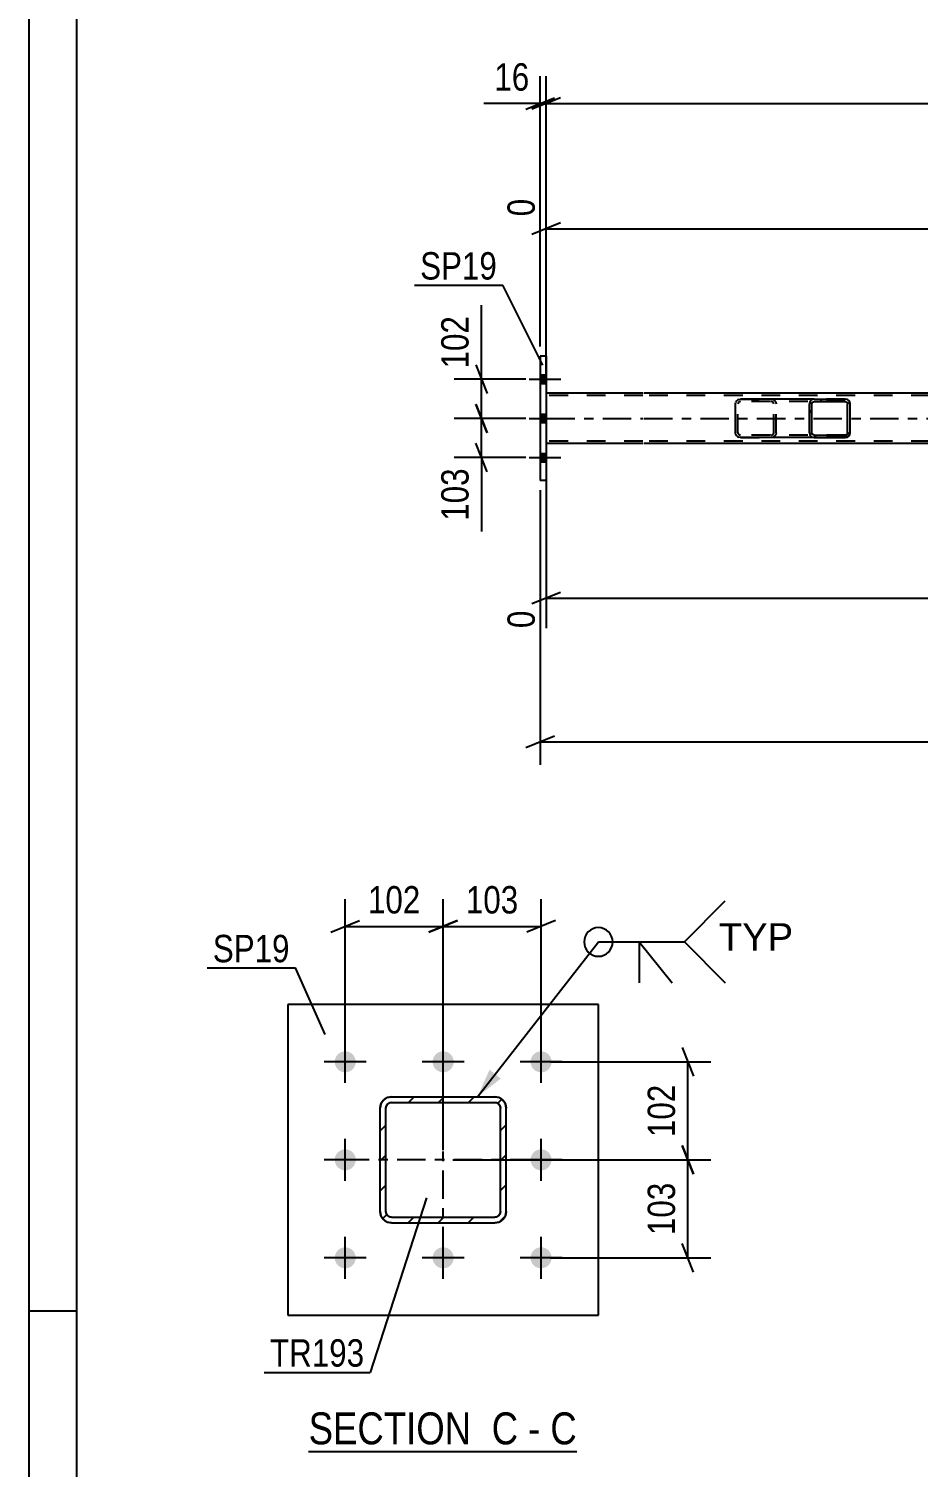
# Model space of a CAD drawing. Header units: millimetres. Extents: x 0 to 841, y 0 to 594.
# Drawn here: x 0 to 93.1, y 132.7 to 283.2 of the extents above; entities that cross this region are included whole.
import ezdxf

# ---------------------------------------------------------------- set-up
doc = ezdxf.new("R2010")
doc.units = ezdxf.units.MM
doc.linetypes.add('DXK_LINE_DOT2', pattern=[3.9198, 1.9599, -1.9599])
doc.linetypes.add('DXK_LINE_DOT3', pattern=[5.9187, 2.979, -0.9799, 0.9799, -0.9799])
doc.styles.add('Arial', font='ARIAL.TTF', dxfattribs={"height": 0.2})
doc.styles.add('Arial Narrow', font='ARIALN.TTF', dxfattribs={"height": 0.2})

# ---------------------------------------------------------------- blocks, each defined once
blk = doc.blocks.new('Unknown-318884321-1135')
at = {"color": 5, "linetype": 'Continuous'}
for p, q in [((0, 594), (0, 0)), ((5, 589), (5, 5)), ((5, 149), (0, 149))]:
    blk.add_line(p, q, dxfattribs=at)
blk = doc.blocks.new('Unknown-318884321-13 - 24457')
at = {"color": 6, "linetype": 'Continuous'}
blk.add_line((29.3, 134.33), (57.37, 134.33), dxfattribs=at)
at = {"color": 0, "linetype": 'Continuous'}
for points in [[(47.41, 135.08), (47.41, 138.58), (29.3, 138.58), (29.3, 135.08)], [(51.23, 135.08), (51.23, 138.58), (48.46, 138.58), (48.46, 135.08)], [(53.55, 135.08), (53.55, 138.58), (52.28, 138.58), (52.28, 135.08)], [(57.37, 135.08), (57.37, 138.58), (54.6, 138.58), (54.6, 135.08)]]:
    blk.add_wipeout(points, dxfattribs=at)
at = {"color": 7, "linetype": 'Continuous', "style": 'Arial Narrow'}
for s, p in [('SECTION ', (29.3, 135.08)), ('C', (48.46, 135.08)), ('C', (54.6, 135.08)), ('-', (52.28, 135.08))]:
    blk.add_text(s, height=3.34, dxfattribs=at).set_placement(p)
blk = doc.blocks.new('Part-318884321-20873 - 20872')
at = {"linetype": 'Continuous'}
h = blk.add_hatch(dxfattribs=at)
h.set_pattern_fill('', scale=0.7, style=0, pattern_type=0)
h.set_pattern_definition([(45, (85.9404, 244.1008), (-1.57154, 1.57154), [])])
h.paths.add_polyline_path([(85.98, 243.92), (85.94, 244.1), (85.83, 244.26), (85.66, 244.36), (85.47, 244.4), (82.23, 244.4), (82.04, 244.36), (81.87, 244.26), (81.76, 244.1), (81.72, 243.92), (81.72, 240.88), (81.76, 240.69), (81.87, 240.54), (82.04, 240.43), (82.23, 240.4), (85.47, 240.4), (85.66, 240.43), (85.83, 240.54), (85.94, 240.69), (85.98, 240.88)])
h.paths.add_polyline_path([(85.7, 240.79), (85.65, 240.71), (85.57, 240.66), (85.47, 240.64), (82.23, 240.64), (82.14, 240.66), (82.05, 240.71), (82, 240.79), (81.98, 240.88), (81.98, 243.92), (82, 244.01), (82.05, 244.09), (82.14, 244.14), (82.23, 244.16), (85.47, 244.16), (85.57, 244.14), (85.65, 244.09), (85.7, 244.01), (85.72, 243.92), (85.72, 240.88)])
at = {"color": 2, "linetype": 'Continuous'}
for p, q in [((73.99, 243.92), (74.02, 244.1)), ((73.99, 240.88), (73.99, 243.92)), ((74.3, 244.36), (74.5, 244.4)), ((82.23, 244.4), (74.5, 244.4)), ((81.76, 244.1), (81.72, 243.92)), ((81.72, 240.88), (81.72, 243.92)), ((81.98, 243.92), (82, 244.01)), ((81.98, 240.88), (81.98, 243.92)), ((82, 244.01), (82.05, 244.09)), ((82.23, 244.4), (82.04, 244.36)), ((82.05, 244.09), (82.14, 244.14)), ((82.14, 244.14), (82.23, 244.16)), ((82.23, 244.4), (85.47, 244.4)), ((82.23, 244.16), (85.47, 244.16)), ((85.66, 244.36), (85.47, 244.4)), ((85.47, 244.16), (85.57, 244.14)), ((85.57, 244.14), (85.65, 244.09)), ((85.65, 244.09), (85.7, 244.01)), ((85.7, 244.01), (85.72, 243.92)), ((85.72, 240.88), (85.72, 243.92)), ((85.98, 243.92), (85.94, 244.1)), ((85.98, 240.88), (85.98, 243.92)), ((74.02, 240.69), (73.99, 240.88)), ((81.72, 240.88), (81.76, 240.69)), ((82, 240.79), (81.98, 240.88)), ((82.05, 240.71), (82, 240.79)), ((85.7, 240.79), (85.65, 240.71)), ((85.72, 240.88), (85.7, 240.79)), ((85.94, 240.69), (85.98, 240.88)), ((74.5, 240.4), (74.3, 240.43)), ((82.23, 240.4), (74.5, 240.4)), ((82.04, 240.43), (82.23, 240.4)), ((82.14, 240.66), (82.05, 240.71)), ((82.23, 240.64), (82.14, 240.66)), ((82.23, 240.64), (85.47, 240.64)), ((82.23, 240.4), (85.47, 240.4)), ((85.57, 240.66), (85.47, 240.64)), ((85.47, 240.4), (85.66, 240.43)), ((85.65, 240.71), (85.57, 240.66))]:
    blk.add_line(p, q, dxfattribs=at)
at = {"color": 7, "linetype": 'DXK_LINE_DOT2'}
for p, q in [((74.26, 244.01), (74.24, 243.92)), ((74.24, 240.88), (74.24, 243.92)), ((74.32, 244.09), (74.26, 244.01)), ((74.4, 244.14), (74.32, 244.09)), ((74.5, 244.16), (74.4, 244.14)), ((74.5, 244.4), (77.73, 244.4)), ((85.47, 244.16), (74.5, 244.16)), ((77.73, 244.4), (77.93, 244.36)), ((77.83, 244.14), (77.73, 244.16)), ((77.91, 244.09), (77.83, 244.14)), ((77.97, 244.01), (77.91, 244.09)), ((77.99, 243.92), (77.97, 244.01)), ((77.99, 240.88), (77.99, 243.92)), ((78.2, 244.1), (78.24, 243.92)), ((78.24, 240.88), (78.24, 243.92)), ((85.47, 244.4), (82.23, 244.4)), ((74.24, 240.88), (74.26, 240.79)), ((74.26, 240.79), (74.32, 240.71)), ((77.91, 240.71), (77.97, 240.79)), ((77.97, 240.79), (77.99, 240.88)), ((78.24, 240.88), (78.2, 240.69)), ((74.32, 240.71), (74.4, 240.66)), ((74.4, 240.66), (74.5, 240.64)), ((85.47, 240.64), (74.5, 240.64)), ((74.5, 240.4), (77.73, 240.4)), ((77.73, 240.64), (77.83, 240.66)), ((77.93, 240.43), (77.73, 240.4)), ((77.83, 240.66), (77.91, 240.71)), ((85.47, 240.4), (82.23, 240.4))]:
    blk.add_line(p, q, dxfattribs=at)
at = {"color": 2, "linetype": 'Continuous'}
for centre, start, end in [((74.48, 243.9), 110.7584, 155.6801), ((82.21, 243.9), 110.7584, 155.6801), ((85.49, 243.9), 24.32, 69.2417), ((74.48, 240.9), 204.32, 249.2417), ((82.21, 240.9), 204.32, 249.2417), ((85.49, 240.9), 290.7584, 335.6801)]:
    blk.add_arc(centre, 0.496, start, end, dxfattribs=at)
at = {"color": 7, "linetype": 'DXK_LINE_DOT2'}
for centre, start, end in [((77.75, 243.9), 24.32, 69.2417), ((77.75, 240.9), 290.7584, 335.6801)]:
    blk.add_arc(centre, 0.496, start, end, dxfattribs=at)
blk = doc.blocks.new('Part-318884321-20889 - 20872')
at = {"color": 2, "linetype": 'Continuous'}
for p, q in [((54.17, 248.9), (53.53, 248.9)), ((53.53, 248.9), (53.53, 235.9)), ((54.17, 248.9), (54.17, 235.9)), ((54.17, 235.9), (53.53, 235.9))]:
    blk.add_line(p, q, dxfattribs=at)
blk = doc.blocks.new('Part-318884321-20988 - 20872')
at = {"color": 2, "linetype": 'Continuous'}
for p, q in [((64.29, 245.04), (54.17, 245.04)), ((733.26, 245.04), (64.39, 245.04)), ((64.29, 239.76), (54.17, 239.76)), ((157.24, 239.76), (64.39, 239.76))]:
    blk.add_line(p, q, dxfattribs=at)
at = {"color": 7, "linetype": 'DXK_LINE_DOT2'}
for p, q in [((54.17, 245.04), (54.17, 239.76)), ((64.29, 244.8), (54.17, 244.8)), ((733.26, 244.8), (64.39, 244.8)), ((64.29, 240), (54.17, 240)), ((733.26, 240), (64.39, 240))]:
    blk.add_line(p, q, dxfattribs=at)
at = {"color": 7, "linetype": 'DXK_LINE_DOT3'}
for p, q in [((54.17, 242.4), (64.29, 242.4)), ((64.39, 242.4), (733.26, 242.4))]:
    blk.add_line(p, q, dxfattribs=at)
blk = doc.blocks.new('Bolt-318884321-20990 - 20872')
at = {"linetype": 'Continuous'}
for points in [[(54.17, 246.06), (54.17, 246.94), (53.53, 246.94), (53.53, 246.06)], [(54.17, 246.06), (54.17, 246.94), (53.53, 246.94), (53.53, 246.06)], [(54.17, 246.06), (54.17, 246.94), (53.53, 246.94), (53.53, 246.06)], [(54.17, 241.96), (54.17, 242.84), (53.53, 242.84), (53.53, 241.96)], [(54.17, 241.96), (54.17, 242.84), (53.53, 242.84), (53.53, 241.96)], [(54.17, 237.86), (54.17, 238.74), (53.53, 238.74), (53.53, 237.86)], [(54.17, 237.86), (54.17, 238.74), (53.53, 238.74), (53.53, 237.86)], [(54.17, 237.86), (54.17, 238.74), (53.53, 238.74), (53.53, 237.86)]]:
    blk.add_hatch(color=1, dxfattribs=at).paths.add_polyline_path(points)
at = {"color": 1, "linetype": 'Continuous'}
for p, q in [((53.53, 246.94), (54.17, 246.94)), ((53.53, 246.94), (54.17, 246.94)), ((53.53, 246.94), (54.17, 246.94)), ((52.37, 246.5), (55.69, 246.5)), ((52.37, 246.5), (55.69, 246.5)), ((52.37, 246.5), (55.69, 246.5)), ((53.53, 246.06), (54.17, 246.06)), ((53.53, 246.06), (54.17, 246.06)), ((53.53, 246.06), (54.17, 246.06)), ((52.37, 242.4), (55.69, 242.4)), ((52.37, 242.4), (55.69, 242.4)), ((53.53, 242.84), (54.17, 242.84)), ((53.53, 242.84), (54.17, 242.84)), ((53.53, 241.96), (54.17, 241.96)), ((53.53, 241.96), (54.17, 241.96)), ((52.37, 238.3), (55.69, 238.3)), ((52.37, 238.3), (55.69, 238.3)), ((52.37, 238.3), (55.69, 238.3)), ((53.53, 238.74), (54.17, 238.74)), ((53.53, 238.74), (54.17, 238.74)), ((53.53, 238.74), (54.17, 238.74)), ((53.53, 237.86), (54.17, 237.86)), ((53.53, 237.86), (54.17, 237.86)), ((53.53, 237.86), (54.17, 237.86))]:
    blk.add_line(p, q, dxfattribs=at)
blk = doc.blocks.new('Part-318884321-24474 - 24457')
at = {"color": 2, "linetype": 'Continuous'}
for p, q in [((59.63, 181.09), (27.13, 181.09)), ((27.13, 181.09), (27.13, 148.59)), ((59.63, 148.59), (59.63, 181.09)), ((27.13, 148.59), (59.63, 148.59))]:
    blk.add_line(p, q, dxfattribs=at)
blk = doc.blocks.new('Part-318884321-24573 - 24457')
at = {"linetype": 'Continuous'}
h = blk.add_hatch(dxfattribs=at)
h.set_pattern_fill('', scale=0.7, style=0, pattern_type=0)
h.set_pattern_definition([(45, (49.2357, 158.3293), (-1.57154, 1.57154), [])])
h.paths.add_polyline_path([(48.78, 158.24), (49.24, 158.33), (49.63, 158.59), (49.89, 158.98), (49.98, 159.44), (49.98, 170.24), (49.89, 170.7), (49.63, 171.09), (49.24, 171.35), (48.78, 171.44), (37.98, 171.44), (37.52, 171.35), (37.13, 171.09), (36.87, 170.7), (36.78, 170.24), (36.78, 159.44), (36.87, 158.98), (37.13, 158.59), (37.52, 158.33), (37.98, 158.24)])
h.paths.add_polyline_path([(37.98, 158.84), (37.75, 158.88), (37.55, 159.01), (37.42, 159.21), (37.38, 159.44), (37.38, 170.24), (37.42, 170.47), (37.55, 170.66), (37.75, 170.79), (37.98, 170.84), (48.78, 170.84), (49.01, 170.79), (49.2, 170.66), (49.33, 170.47), (49.38, 170.24), (49.38, 159.44), (49.33, 159.21), (49.2, 159.01), (49.01, 158.88), (48.78, 158.84)])
at = {"color": 7, "linetype": 'DXK_LINE_DOT3'}
for p, q in [((43.38, 154.84), (43.38, 174.84)), ((53.38, 164.84), (33.38, 164.84))]:
    blk.add_line(p, q, dxfattribs=at)
at = {"color": 7, "linetype": 'DXK_LINE_DOT2'}
for p, q in [((36.78, 170.24), (36.87, 170.7)), ((36.78, 159.44), (36.78, 170.24)), ((37.42, 170.47), (37.38, 170.24)), ((37.38, 159.44), (37.38, 170.24)), ((37.55, 170.66), (37.42, 170.47)), ((37.52, 171.35), (37.98, 171.44)), ((37.75, 170.79), (37.55, 170.66)), ((37.98, 170.84), (37.75, 170.79)), ((37.98, 171.44), (48.78, 171.44)), ((37.98, 170.84), (48.78, 170.84)), ((48.78, 171.44), (49.24, 171.35)), ((49.01, 170.79), (48.78, 170.84)), ((49.2, 170.66), (49.01, 170.79)), ((49.33, 170.47), (49.2, 170.66)), ((49.38, 170.24), (49.33, 170.47)), ((49.38, 159.44), (49.38, 170.24)), ((49.89, 170.7), (49.98, 170.24)), ((49.98, 159.44), (49.98, 170.24)), ((36.87, 158.98), (36.78, 159.44)), ((37.38, 159.44), (37.42, 159.21)), ((37.42, 159.21), (37.55, 159.01)), ((37.98, 158.24), (37.52, 158.33)), ((37.55, 159.01), (37.75, 158.88)), ((37.75, 158.88), (37.98, 158.84)), ((37.98, 158.84), (48.78, 158.84)), ((37.98, 158.24), (48.78, 158.24)), ((48.78, 158.84), (49.01, 158.88)), ((49.24, 158.33), (48.78, 158.24)), ((49.01, 158.88), (49.2, 159.01)), ((49.2, 159.01), (49.33, 159.21)), ((49.33, 159.21), (49.38, 159.44)), ((49.98, 159.44), (49.89, 158.98))]:
    blk.add_line(p, q, dxfattribs=at)
at = {"color": 2, "linetype": 'Continuous'}
for p, q in [((36.87, 170.7), (36.78, 170.24)), ((36.78, 159.44), (36.78, 170.24)), ((37.38, 170.24), (37.42, 170.47)), ((37.38, 159.44), (37.38, 170.24)), ((37.42, 170.47), (37.55, 170.66)), ((37.98, 171.44), (37.52, 171.35)), ((37.55, 170.66), (37.75, 170.79)), ((37.75, 170.79), (37.98, 170.84)), ((37.98, 171.44), (48.78, 171.44)), ((37.98, 170.84), (48.78, 170.84)), ((49.24, 171.35), (48.78, 171.44)), ((48.78, 170.84), (49.01, 170.79)), ((49.01, 170.79), (49.2, 170.66)), ((49.2, 170.66), (49.33, 170.47)), ((49.33, 170.47), (49.38, 170.24)), ((49.38, 159.44), (49.38, 170.24)), ((49.98, 170.24), (49.89, 170.7)), ((49.98, 159.44), (49.98, 170.24)), ((36.78, 159.44), (36.87, 158.98)), ((37.42, 159.21), (37.38, 159.44)), ((37.55, 159.01), (37.42, 159.21)), ((37.52, 158.33), (37.98, 158.24)), ((37.75, 158.88), (37.55, 159.01)), ((37.98, 158.84), (37.75, 158.88)), ((37.98, 158.84), (48.78, 158.84)), ((37.98, 158.24), (48.78, 158.24)), ((49.01, 158.88), (48.78, 158.84)), ((48.78, 158.24), (49.24, 158.33)), ((49.2, 159.01), (49.01, 158.88)), ((49.33, 159.21), (49.2, 159.01)), ((49.38, 159.44), (49.33, 159.21)), ((49.89, 158.98), (49.98, 159.44))]:
    blk.add_line(p, q, dxfattribs=at)
at = {"color": 7, "linetype": 'DXK_LINE_DOT2'}
for centre, start, end in [((37.98, 170.24), 112.5, 157.5), ((48.78, 170.24), 22.5, 67.5), ((37.98, 159.44), 202.5, 247.5), ((48.78, 159.44), 292.5, 337.5)]:
    blk.add_arc(centre, 1.2, start, end, dxfattribs=at)
at = {"color": 2, "linetype": 'Continuous'}
for centre, start, end in [((37.98, 170.24), 112.5, 157.5), ((48.78, 170.24), 22.5, 67.5), ((37.98, 159.44), 202.5, 247.5), ((48.78, 159.44), 292.5, 337.5)]:
    blk.add_arc(centre, 1.2, start, end, dxfattribs=at)
blk = doc.blocks.new('Bolt-318884321-24575 - 24457')
at = {"linetype": 'Continuous'}
for points in [[(33.13, 173.99, -1), (33.13, 176.19, -1)], [(43.38, 173.99, -1), (43.38, 176.19, -1)], [(53.63, 173.99, -1), (53.63, 176.19, -1)], [(33.13, 163.74, -1), (33.13, 165.94, -1)], [(53.63, 163.74, -1), (53.63, 165.94, -1)], [(33.13, 153.49, -1), (33.13, 155.69, -1)], [(43.38, 153.49, -1), (43.38, 155.69, -1)], [(53.63, 153.49, -1), (53.63, 155.69, -1)]]:
    blk.add_hatch(color=1, dxfattribs=at).paths.add_polyline_path(points)
at = {"color": 1, "linetype": 'Continuous'}
for p, q in [((33.13, 172.89), (33.13, 177.29)), ((43.38, 172.89), (43.38, 177.29)), ((53.63, 172.89), (53.63, 177.29)), ((35.33, 175.09), (30.93, 175.09)), ((45.58, 175.09), (41.18, 175.09)), ((55.83, 175.09), (51.43, 175.09)), ((33.13, 162.64), (33.13, 167.04)), ((53.63, 162.64), (53.63, 167.04)), ((35.33, 164.84), (30.93, 164.84)), ((55.83, 164.84), (51.43, 164.84)), ((33.13, 152.39), (33.13, 156.79)), ((43.38, 152.39), (43.38, 156.79)), ((53.63, 152.39), (53.63, 156.79)), ((35.33, 154.59), (30.93, 154.59)), ((45.58, 154.59), (41.18, 154.59)), ((55.83, 154.59), (51.43, 154.59))]:
    blk.add_line(p, q, dxfattribs=at)
blk = doc.blocks.new('StraightDimension-318884321-24166 - 20872')
at = {"color": 7, "linetype": 'Continuous'}
for p, q in [((158.04, 254.44), (158.04, 270.85)), ((54.17, 246.04), (54.17, 265.37)), ((55.67, 262.84), (52.67, 261.64)), ((54.17, 262.24), (158.04, 262.24)), ((156.54, 261.64), (159.54, 262.84))]:
    blk.add_line(p, q, dxfattribs=at)
at = {"color": 0, "linetype": 'Continuous'}
for points in [[(157.44, 271.45), (153.24, 271.45), (153.24, 262.94), (157.44, 262.94)], [(53.57, 265.97), (49.37, 265.97), (49.37, 262.94), (53.57, 262.94)]]:
    blk.add_wipeout(points, dxfattribs=at)
at = {"color": 0}
blk.add_wipeout([(110.36, 262.99), (110.36, 267.19), (101.84, 267.19), (101.84, 262.99)], dxfattribs=at)
at = {"color": 3, "linetype": 'Continuous', "style": 'Arial Narrow'}
for s, height, p in [('3624', 2.863, (156.84, 263.54)), ('0', 2.86, (52.97, 263.54))]:
    blk.add_text(s, height=height, rotation=90.0002, dxfattribs=at).set_placement(p)
at = {"color": 3, "style": 'Arial Narrow'}
blk.add_text('3624', height=2.863, dxfattribs=at).set_placement((102.44, 263.59))
blk = doc.blocks.new('StraightDimension-318884321-24193 - 20872')
at = {"color": 7, "linetype": 'Continuous'}
for p, q in [((54.17, 249.9), (54.17, 278.18)), ((55.67, 275.93), (52.67, 274.73)), ((54.17, 275.33), (733.26, 275.33))]:
    blk.add_line(p, q, dxfattribs=at)
blk = doc.blocks.new('StraightDimension-318884321-24194 - 20872')
at = {"color": 7, "linetype": 'Continuous'}
for p, q in [((53.53, 249.9), (53.53, 278.18)), ((54.17, 249.9), (54.17, 278.18)), ((52.03, 274.73), (55.03, 275.93)), ((55.67, 275.93), (52.67, 274.73)), ((53.53, 275.33), (54.17, 275.33))]:
    blk.add_line(p, q, dxfattribs=at)
at = {"color": 0}
blk.add_wipeout([(53, 276.08), (53, 280.28), (48.14, 280.28), (48.14, 276.08)], dxfattribs=at)
at = {"color": 7, "linetype": 'Continuous'}
blk.add_line((53.53, 275.33), (47.62, 275.33), dxfattribs=at)
blk.add_line((53.53, 275.33), (47.62, 275.33), dxfattribs=at)
at = {"color": 3, "style": 'Arial Narrow'}
blk.add_text('16', height=2.863, dxfattribs=at).set_placement((48.74, 276.68))
blk = doc.blocks.new('StraightDimension-318884321-24226 - 20872')
at = {"color": 7, "linetype": 'Continuous'}
for p, q in [((54.17, 238.76), (54.17, 220.46)), ((158.04, 230.36), (158.04, 214.98)), ((55.67, 224.19), (52.67, 222.99)), ((54.17, 223.59), (158.04, 223.59)), ((156.54, 222.99), (159.54, 224.19))]:
    blk.add_line(p, q, dxfattribs=at)
at = {"color": 0}
blk.add_wipeout([(110.36, 224.34), (110.36, 228.54), (101.84, 228.54), (101.84, 224.34)], dxfattribs=at)
at = {"color": 0, "linetype": 'Continuous'}
for points in [[(53.57, 222.89), (49.37, 222.89), (49.37, 219.86), (53.57, 219.86)], [(157.44, 222.89), (153.24, 222.89), (153.24, 214.38), (157.44, 214.38)]]:
    blk.add_wipeout(points, dxfattribs=at)
at = {"color": 3, "style": 'Arial Narrow'}
blk.add_text('3624', height=2.863, dxfattribs=at).set_placement((102.44, 224.94))
at = {"color": 3, "linetype": 'Continuous', "style": 'Arial Narrow'}
for s, height, p in [('0', 2.86, (52.97, 220.46)), ('3624', 2.863, (156.84, 214.98))]:
    blk.add_text(s, height=height, rotation=90.0002, dxfattribs=at).set_placement(p)
blk = doc.blocks.new('StraightDimension-318884321-24252 - 20872')
at = {"color": 7, "linetype": 'Continuous'}
for p, q in [((53.53, 234.9), (53.53, 206.15)), ((55.03, 209.15), (52.03, 207.95)), ((53.53, 208.55), (733.9, 208.55))]:
    blk.add_line(p, q, dxfattribs=at)
blk = doc.blocks.new('StraightDimension-318884321-24263 - 20872')
at = {"color": 7, "linetype": 'Continuous'}
for p, q in [((46.79, 248), (47.99, 245)), ((52.04, 246.5), (44.54, 246.5)), ((47.39, 242.4), (47.39, 246.5)), ((47.99, 240.9), (46.79, 243.9)), ((52.04, 242.4), (44.54, 242.4))]:
    blk.add_line(p, q, dxfattribs=at)
at = {"color": 0}
blk.add_wipeout([(46.64, 253.71), (42.44, 253.71), (42.44, 247.02), (46.64, 247.02)], dxfattribs=at)
at = {"color": 7, "linetype": 'Continuous'}
blk.add_line((47.39, 246.5), (47.39, 254.23), dxfattribs=at)
blk.add_line((47.39, 246.5), (47.39, 254.23), dxfattribs=at)
at = {"color": 3, "style": 'Arial Narrow'}
blk.add_text('102', height=2.863, rotation=90.0002, dxfattribs=at).set_placement((46.04, 247.62))
blk = doc.blocks.new('StraightDimension-318884321-24264 - 20872')
at = {"color": 7, "linetype": 'Continuous'}
for p, q in [((46.79, 243.9), (47.99, 240.9)), ((52.04, 242.4), (44.54, 242.4)), ((47.39, 238.3), (47.39, 242.4)), ((47.99, 236.8), (46.79, 239.8)), ((52.04, 238.3), (44.54, 238.3))]:
    blk.add_line(p, q, dxfattribs=at)
at = {"color": 0}
blk.add_wipeout([(46.64, 237.77), (42.44, 237.77), (42.44, 231.09), (46.64, 231.09)], dxfattribs=at)
at = {"color": 7, "linetype": 'Continuous'}
blk.add_line((47.39, 238.3), (47.39, 230.56), dxfattribs=at)
blk.add_line((47.39, 238.3), (47.39, 230.56), dxfattribs=at)
at = {"color": 3, "style": 'Arial Narrow'}
blk.add_text('103', height=2.863, rotation=90.0002, dxfattribs=at).set_placement((46.04, 231.69))
blk = doc.blocks.new('StraightDimension-318884321-26298 - 24457')
at = {"color": 7, "linetype": 'Continuous'}
for p, q in [((43.38, 165.84), (43.38, 192.11)), ((53.63, 176.09), (53.63, 192.11)), ((41.88, 188.66), (44.88, 189.86)), ((55.13, 189.86), (52.13, 188.66)), ((43.38, 189.26), (53.63, 189.26))]:
    blk.add_line(p, q, dxfattribs=at)
at = {"color": 0}
blk.add_wipeout([(51.84, 190.01), (51.84, 194.21), (45.16, 194.21), (45.16, 190.01)], dxfattribs=at)
at = {"color": 3, "style": 'Arial Narrow'}
blk.add_text('103', height=2.863, dxfattribs=at).set_placement((45.76, 190.61))
blk = doc.blocks.new('StraightDimension-318884321-26299 - 24457')
at = {"color": 7, "linetype": 'Continuous'}
for p, q in [((33.13, 176.09), (33.13, 192.11)), ((43.38, 165.84), (43.38, 192.11)), ((31.63, 188.66), (34.63, 189.86)), ((44.88, 189.86), (41.88, 188.66)), ((33.13, 189.26), (43.38, 189.26))]:
    blk.add_line(p, q, dxfattribs=at)
at = {"color": 0}
blk.add_wipeout([(41.59, 190.01), (41.59, 194.21), (34.91, 194.21), (34.91, 190.01)], dxfattribs=at)
at = {"color": 3, "style": 'Arial Narrow'}
blk.add_text('102', height=2.863, dxfattribs=at).set_placement((35.51, 190.61))
blk = doc.blocks.new('StraightDimension-318884321-26327 - 24457')
at = {"color": 7, "linetype": 'Continuous'}
for p, q in [((68.4, 176.59), (69.6, 173.59)), ((54.63, 175.09), (71.4, 175.09)), ((69, 164.84), (69, 175.09)), ((69.6, 163.34), (68.4, 166.34)), ((44.38, 164.84), (71.4, 164.84))]:
    blk.add_line(p, q, dxfattribs=at)
at = {"color": 0}
blk.add_wipeout([(68.25, 173.31), (64.05, 173.31), (64.05, 166.62), (68.25, 166.62)], dxfattribs=at)
at = {"color": 3, "style": 'Arial Narrow'}
blk.add_text('102', height=2.863, rotation=90.0002, dxfattribs=at).set_placement((67.65, 167.22))
blk = doc.blocks.new('StraightDimension-318884321-26328 - 24457')
at = {"color": 7, "linetype": 'Continuous'}
for p, q in [((68.4, 166.34), (69.6, 163.34)), ((44.38, 164.84), (71.4, 164.84)), ((69, 154.59), (69, 164.84)), ((69.6, 153.09), (68.4, 156.09)), ((54.63, 154.59), (71.4, 154.59))]:
    blk.add_line(p, q, dxfattribs=at)
at = {"color": 0}
blk.add_wipeout([(68.25, 163.06), (64.05, 163.06), (64.05, 156.37), (68.25, 156.37)], dxfattribs=at)
at = {"color": 3, "style": 'Arial Narrow'}
blk.add_text('103', height=2.863, rotation=90.0002, dxfattribs=at).set_placement((67.65, 156.97))
blk = doc.blocks.new('Mark-318884321-24294 - 20872')
at = {"color": 0}
blk.add_wipeout([(49.01, 256.92), (49.01, 259.92), (40.97, 259.92), (40.97, 256.92)], dxfattribs=at)
blk.add_wipeout([(49.01, 256.92), (49.01, 259.92), (40.97, 259.92), (40.97, 256.92)], dxfattribs=at)
at = {"color": 30, "linetype": 'Continuous'}
for p in [(40.37, 256.32), (53.81, 247.95)]:
    blk.add_line(p, (49.61, 256.32), dxfattribs=at)
at = {"color": 3, "style": 'Arial Narrow'}
blk.add_text('SP19', height=2.863, dxfattribs=at).set_placement((40.97, 256.92))
blk = doc.blocks.new('Mark-318884321-26487 - 24457')
at = {"color": 0}
blk.add_wipeout([(27.31, 185.51), (27.31, 188.51), (19.27, 188.51), (19.27, 185.51)], dxfattribs=at)
blk.add_wipeout([(27.31, 185.51), (27.31, 188.51), (19.27, 188.51), (19.27, 185.51)], dxfattribs=at)
at = {"color": 30, "linetype": 'Continuous'}
for p in [(18.67, 184.91), (31.04, 177.95)]:
    blk.add_line(p, (27.91, 184.91), dxfattribs=at)
at = {"color": 3, "style": 'Arial Narrow'}
blk.add_text('SP19', height=2.863, dxfattribs=at).set_placement((19.27, 185.51))
blk = doc.blocks.new('Mark-318884321-26490 - 24457')
at = {"color": 0}
blk.add_wipeout([(35.13, 143.21), (35.13, 146.21), (25.26, 146.21), (25.26, 143.21)], dxfattribs=at)
blk.add_wipeout([(35.13, 143.21), (35.13, 146.21), (25.26, 146.21), (25.26, 143.21)], dxfattribs=at)
at = {"color": 30, "linetype": 'Continuous'}
for p in [(41.62, 160.85), (24.66, 142.61)]:
    blk.add_line(p, (35.73, 142.61), dxfattribs=at)
at = {"color": 3, "style": 'Arial Narrow'}
blk.add_text('TR193', height=2.863, dxfattribs=at).set_placement((25.26, 143.21))
blk = doc.blocks.new('WeldMark-318884321-26872 - 24457')
at = {"linetype": 'Continuous'}
blk.add_hatch(color=30, dxfattribs=at).paths.add_polyline_path([(49.41, 173.34), (46.97, 171.44), (48.23, 174.26)])
at = {"color": 30, "linetype": 'Continuous'}
for p, q in [((46.97, 171.44), (59.63, 187.63)), ((59.63, 187.63), (68.63, 187.63))]:
    blk.add_line(p, q, dxfattribs=at)
at = {"color": 3, "linetype": 'Continuous'}
for q in [(67.34, 183.35), (63.91, 183.35)]:
    blk.add_line((63.91, 187.63), q, dxfattribs=at)
for start, end in [(90, 270), (270, 90)]:
    blk.add_arc((59.63, 187.63), 1.5, start, end, dxfattribs=at)
at = {"color": 0, "linetype": 'Continuous'}
blk.add_wipeout([(80, 186.73), (80, 189.73), (72.23, 189.73), (72.23, 186.73)], dxfattribs=at)
blk.add_wipeout([(80, 186.73), (80, 189.73), (72.23, 189.73), (72.23, 186.73)], dxfattribs=at)
at = {"color": 3, "linetype": 'Continuous'}
for q in [(72.91, 191.92), (72.91, 183.35)]:
    blk.add_line((68.63, 187.63), q, dxfattribs=at)
at = {"color": 3, "linetype": 'Continuous', "style": 'Arial'}
blk.add_text('TYP', height=2.865, dxfattribs=at).set_placement((72.23, 186.73))

msp = doc.modelspace()

# ---------------------------------------------------------------- block references
for name in ['Unknown-318884321-1135', 'Part-318884321-20889 - 20872', 'Bolt-318884321-20990 - 20872', 'Part-318884321-20988 - 20872', 'Part-318884321-20873 - 20872', 'Part-318884321-24474 - 24457', 'Bolt-318884321-24575 - 24457', 'Part-318884321-24573 - 24457']:
    msp.add_blockref(name, (0, 0))

# ---------------------------------------------------------------- next in the draw order: block references
for name in ['StraightDimension-318884321-24166 - 20872', 'StraightDimension-318884321-24226 - 20872', 'StraightDimension-318884321-26298 - 24457', 'Mark-318884321-26490 - 24457', 'Unknown-318884321-13 - 24457']:
    msp.add_blockref(name, (0, 0))

# ---------------------------------------------------------------- next in the draw order: block references
for name in ['StraightDimension-318884321-24193 - 20872', 'StraightDimension-318884321-24252 - 20872', 'StraightDimension-318884321-26299 - 24457']:
    msp.add_blockref(name, (0, 0))

# ---------------------------------------------------------------- next in the draw order: block references
for name in ['StraightDimension-318884321-24194 - 20872', 'Mark-318884321-26487 - 24457', 'StraightDimension-318884321-26327 - 24457']:
    msp.add_blockref(name, (0, 0))

# ---------------------------------------------------------------- next in the draw order: block references
for name in ['StraightDimension-318884321-24263 - 20872', 'WeldMark-318884321-26872 - 24457', 'StraightDimension-318884321-26328 - 24457']:
    msp.add_blockref(name, (0, 0))

# ---------------------------------------------------------------- next in the draw order: block references
for name in ['Mark-318884321-24294 - 20872', 'StraightDimension-318884321-24264 - 20872']:
    msp.add_blockref(name, (0, 0))

doc.saveas('drawing.dxf')
